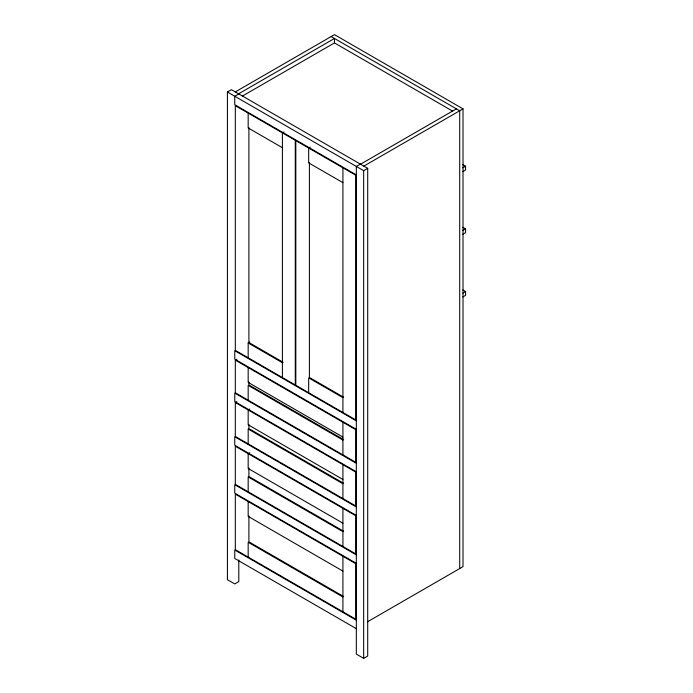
<?xml version="1.0" encoding="UTF-8"?>
<svg xmlns="http://www.w3.org/2000/svg" width="693" height="693" viewBox="0 0 693 693"><rect width="100%" height="100%" fill="white"/><g stroke="black" fill="none" stroke-linecap="round" stroke-linejoin="round"><path stroke-width="1.04" d="M238.799 559.97L238.799 581.592L234.762 583.93L227.417 579.686L227.417 92.004L231.453 89.674L367.706 168.338L367.706 656.02L363.669 658.35L356.323 654.105L356.323 166.424L360.36 164.094M235.317 91.9L334.476 34.65L463.011 108.862L463.011 566.649L367.576 621.742M238.617 93.806L334.476 38.47L334.476 42.793M238.799 93.91L234.762 96.249L234.762 104.73L356.323 174.913M242.342 96.11L334.476 42.923L452.676 111.166M284.026 131.939L282.415 132.874L282.415 377.564M310.291 147.098L308.671 148.033L308.671 162.881L342.922 182.649M360.551 164.198L456.401 108.862M363.851 166.112L463.011 108.862M227.417 92.004L363.669 170.669L367.706 168.338M462.794 167.827L465.583 166.216L465.583 170.036L462.794 171.647M248.172 357.787L248.172 342.948L249.783 342.013M235.317 360.126L355.769 429.669L355.769 462.326L235.317 392.775L235.317 360.126L236.928 359.191M462.794 230.483L465.583 228.872L465.583 232.692L462.794 234.303M235.317 402.529L355.769 472.08L355.769 506.003L235.317 436.46L235.317 402.529L236.928 401.594M249.783 409.017L248.172 409.953L248.172 424.792L342.922 479.495M462.794 293.139L465.583 291.528L465.583 295.348L462.794 296.959M249.783 452.694L248.172 453.629L248.172 468.477L342.922 523.18M331.167 36.556L459.71 110.767L459.71 568.555M462.794 164.605L465.583 166.216M462.794 227.261L465.583 228.872M282.415 147.713L248.172 127.945L248.172 113.106M462.794 289.917L465.583 291.528M283.151 362.3L248.9 342.524L248.9 127.521M343.65 397.228L309.407 377.46L309.407 162.457M248.172 342.948L282.415 362.716M342.922 397.652L308.671 377.884L308.671 392.723M356.323 420.868L234.762 350.684L234.762 359.173L356.323 429.348M342.922 437.092L248.172 382.389L248.172 367.541M343.65 439.639L248.9 384.936L248.9 381.964M342.922 440.064L248.172 385.351L248.172 400.199M356.323 463.279L234.762 393.096L234.762 401.576L356.323 471.76M343.65 483.316L248.9 428.612L248.9 424.367M342.922 483.74L248.172 429.036L248.172 443.875M356.323 506.955L234.762 436.772L234.762 445.252L356.323 515.436M343.65 531.236L248.9 476.533L248.9 468.052M342.922 531.661L248.172 476.957L248.172 491.796M356.323 554.876L234.762 484.693L234.762 493.173L356.323 563.357M342.922 571.101L248.172 516.398L248.172 501.55M343.65 596.543L248.9 541.839L248.9 515.973M342.922 596.968L248.172 542.264L248.172 557.103M356.323 620.183L234.762 549.999L234.762 558.48L356.323 628.664M363.669 170.669L363.669 658.35M342.922 167.81L342.922 412.491M342.922 422.245L342.922 454.903M342.922 464.656L342.922 498.579M342.922 508.333L342.922 546.5M342.922 556.254L342.922 611.806M295.27 140.298L235.317 105.682L235.317 350.372L295.27 384.987L295.27 140.298M355.769 175.225L295.816 140.61L295.816 385.299L355.769 419.915L355.769 175.225M355.769 515.757L235.317 446.214L235.317 484.372L355.769 553.924L355.769 515.757M355.769 563.678L235.317 494.126L235.317 549.679L355.769 619.23L355.769 563.678"/></g></svg>
